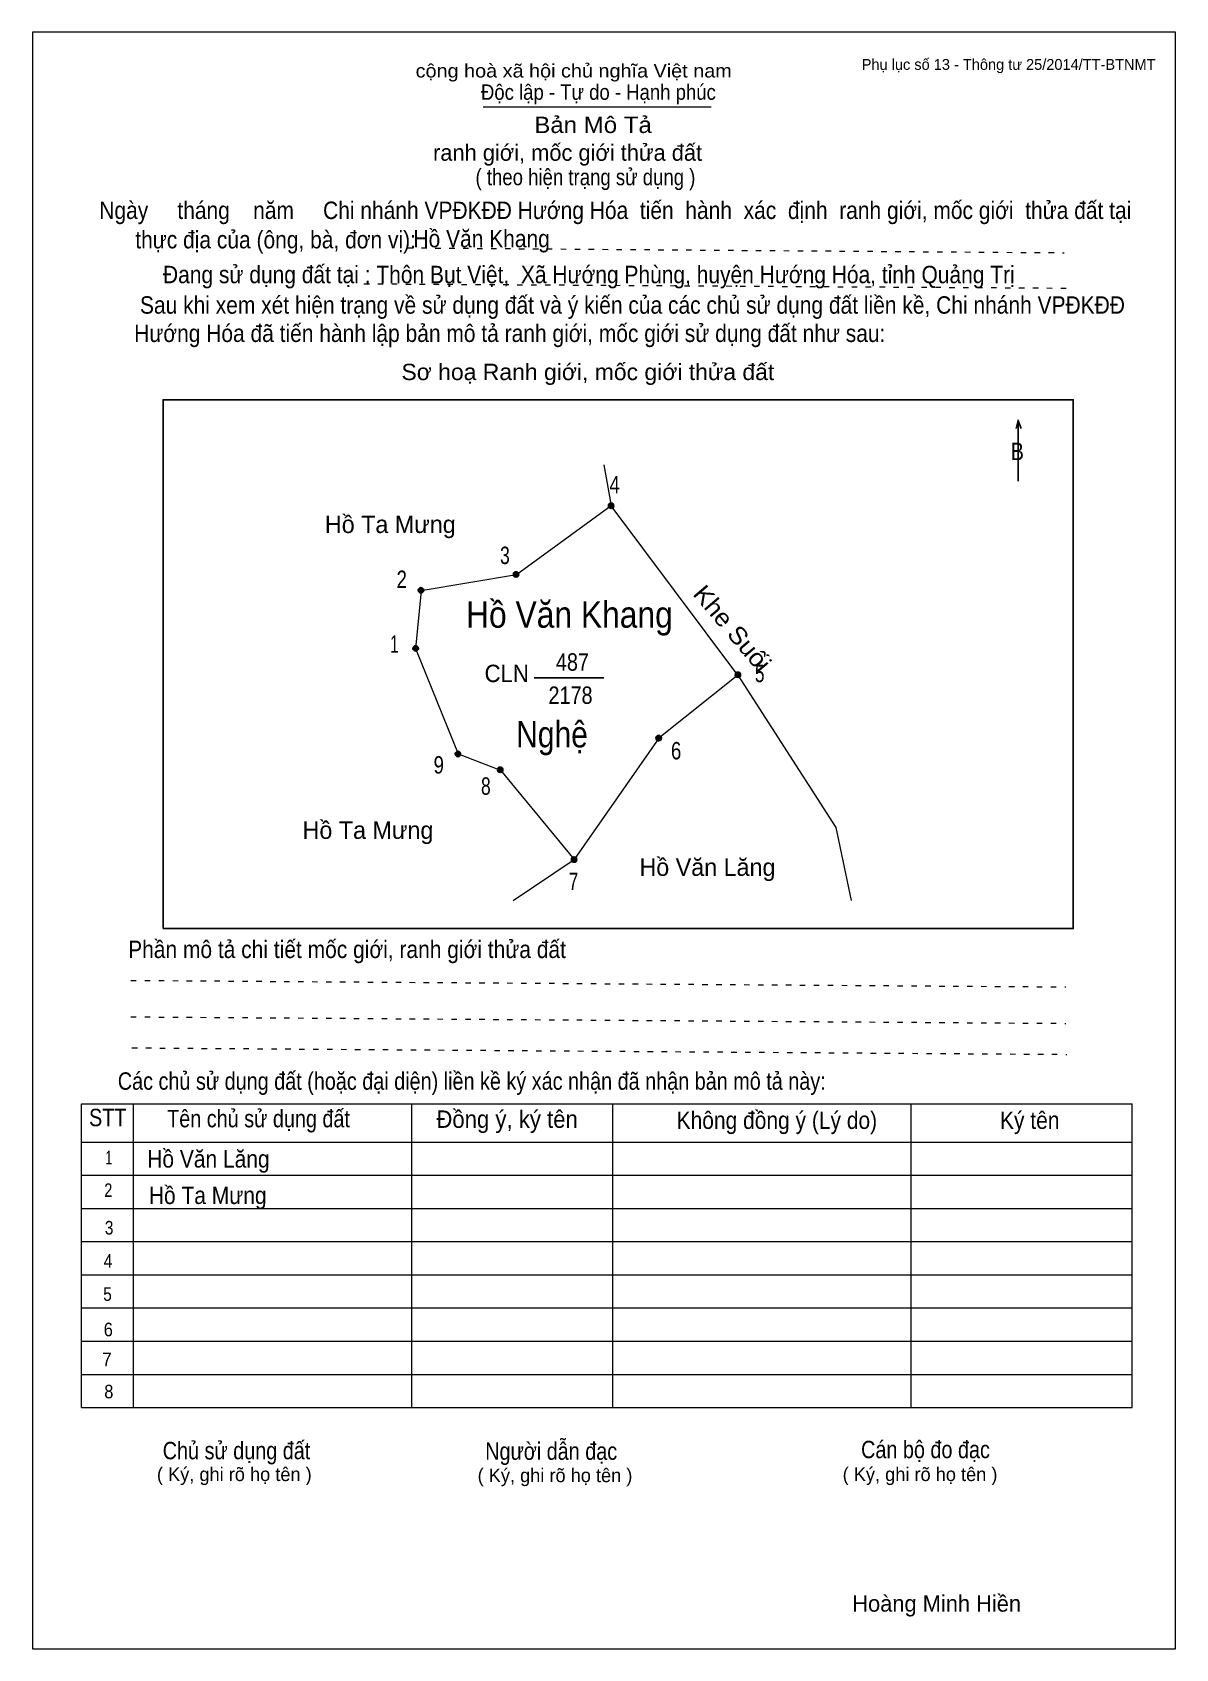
# Model space of a CAD drawing. Header units: centimetres. Extents: x 0 to 21, y 0 to 29.7.
import ezdxf
from ezdxf.enums import TextEntityAlignment as Align

# ---------------------------------------------------------------- set-up
doc = ezdxf.new("R2010")
doc.units = ezdxf.units.CM
doc.header["$LTSCALE"] = 0.13
doc.linetypes.add('DOTTED', pattern=[1.5, 0.3, -1.2])
for name, color, linetype, lineweight in [('1', 7, 'Continuous', 13), ('32', 7, 'Continuous', 25), ('33', 7, 'Continuous', 25), ('6', 7, 'Continuous', 13), ('62', 7, 'Continuous', 13)]:
    doc.layers.add(name, color=color, linetype=linetype, lineweight=lineweight)
for name, color, linetype in [('2', 7, 'Continuous'), ('34', 7, 'Continuous'), ('63', 7, 'Continuous')]:
    doc.layers.add(name, color=color, linetype=linetype)

msp = doc.modelspace()

# ---------------------------------------------------------------- hatches: boundary and pattern name
at = {"layer": '32'}
for points in [[(10.6806, 21, 1), (10.5806, 21, 1)], [(8.9343, 19.7388, 1), (8.8343, 19.7388, 1)], [(7.1881, 19.4478, 1), (7.0881, 19.4478, 1)], [(7.091, 18.3806, 1), (6.991, 18.3806, 1)], [(13.009, 17.8955, 1), (12.909, 17.8955, 1)], [(11.5537, 16.7313, 1), (11.4537, 16.7313, 1)], [(7.8672, 16.4403, 1), (7.7672, 16.4403, 1)], [(8.6433, 16.1493, 1), (8.5433, 16.1493, 1)], [(10.0015, 14.5, 1), (9.9015, 14.5, 1)]]:
    msp.add_hatch(color=256, dxfattribs=at).paths.add_polyline_path(points)

# ---------------------------------------------------------------- linework, layer by layer
at = {"layer": '1'}
msp.add_lwpolyline([(21, 0), (21, 29.7), (0, 29.7), (0, 0)], close=True, dxfattribs=at)
at = {"layer": '32'}
for centre in [(10.6306, 21), (8.8843, 19.7388), (7.1381, 19.4478), (7.041, 18.3806), (12.959, 17.8955), (11.5037, 16.7313), (7.8172, 16.4403), (8.5933, 16.1493), (9.9515, 14.5)]:
    msp.add_circle(centre, 0.05, dxfattribs=at)
at = {"layer": '33'}
msp.add_line((9.22, 17.84), (10.5, 17.84), dxfattribs=at)
at = {"layer": '6'}
for p, q in [((10.5, 21.75), (10.63, 21)), ((12.96, 17.89), (10.63, 21)), ((8.83, 13.75), (9.95, 14.5))]:
    msp.add_line(p, q, dxfattribs=at)
for points in [[(10.63, 21), (8.89, 19.73), (7.14, 19.44), (7.04, 18.38), (7.82, 16.44), (8.6, 16.14), (9.95, 14.5)], [(12.96, 17.89), (11.51, 16.73), (9.95, 14.5)], [(12.96, 17.89), (14.76, 15.09), (15.04, 13.75)]]:
    msp.add_lwpolyline(points, dxfattribs=at)
at = {"layer": '62'}
for p, q in [((8.28, 28.33), (12.47, 28.33)), ((0.9, 10.01), (20.2, 10.01)), ((0.9, 4.43), (0.9, 10.01)), ((1.86, 4.43), (1.86, 10.01)), ((6.97, 4.43), (6.97, 9.99)), ((10.66, 4.43), (10.66, 9.99)), ((16.14, 4.43), (16.14, 10.01)), ((20.2, 4.43), (20.2, 10.01)), ((0.9, 9.31), (20.2, 9.31)), ((0.9, 8.7), (20.2, 8.7)), ((0.9, 8.09), (20.2, 8.09)), ((0.9, 7.48), (20.2, 7.48)), ((0.9, 6.87), (20.2, 6.87)), ((0.9, 6.26), (20.2, 6.26)), ((0.9, 5.65), (20.2, 5.65)), ((0.9, 5.04), (20.2, 5.04)), ((0.9, 4.43), (20.2, 4.43))]:
    msp.add_line(p, q, dxfattribs=at)
at = {"layer": '62', "linetype": 'DOTTED'}
for p, q in [((6.89, 25.74), (18.95, 25.65)), ((6.09, 25.08), (19.04, 25)), ((1.81, 12.28), (18.98, 12.16)), ((1.81, 11.61), (18.98, 11.49)), ((1.83, 11.04), (19, 10.92))]:
    msp.add_line(p, q, dxfattribs=at)
at = {"layer": '62', "lineweight": 25}
for p, q in [((18.11, 22.58), (18.11, 21.45)), ((18.11, 22.57), (18.07, 22.42)), ((18.11, 22.57), (18.16, 22.42))]:
    msp.add_line(p, q, dxfattribs=at)
msp.add_lwpolyline([(2.4, 13.23), (19.12, 13.23), (19.12, 22.95), (2.4, 22.95)], close=True, dxfattribs=at)

# ---------------------------------------------------------------- texts
at = {"layer": '2'}
for s, width, p in [('Hồ Văn Khang', 0.9, (9.865, 18.76)), ('Nghệ', 0.85, (9.545, 16.56))]:
    msp.add_text(s, height=0.485, dxfattribs=dict(at, width=width)).set_placement(p, align=Align.CENTER)
at = {"layer": '32'}
for s, width, p in [('4', 0.8, (10.695, 21.23)), ('3', 0.75, (8.68, 19.93)), ('2', 0.8, (6.785, 19.49)), ('1', 0.65, (6.65, 18.3)), ('5', 0.75, (13.36, 17.76)), ('6', 0.8, (11.825, 16.34)), ('9', 0.8, (7.465, 16.08)), ('8', 0.75, (8.33, 15.69)), ('7', 0.75, (9.94, 13.94))]:
    msp.add_text(s, height=0.32, dxfattribs=dict(at, width=width)).set_placement(p, align=Align.CENTER)
at = {"layer": '33'}
for s, p in [('Hồ Ta Mưng', (6.575, 20.5)), ('Hồ Ta Mưng', (6.165, 14.88)), ('Hồ Văn Lăng', (12.4, 14.2))]:
    msp.add_text(s, height=0.32, dxfattribs=at).set_placement(p, align=Align.CENTER)
at = {"layer": '33', "width": 1.1}
msp.add_text('Khe Suối', height=0.32, rotation=310.33, dxfattribs=at).set_placement((12.7337, 18.6435), align=Align.CENTER)
at = {"layer": '33', "width": 0.85}
for s, p in [('487', (9.92, 17.97)), ('2178', (9.885, 17.36))]:
    msp.add_text(s, height=0.32, dxfattribs=at).set_placement(p, align=Align.CENTER)
at = {"layer": '33', "width": 0.95}
msp.add_text('CLN', height=0.32, dxfattribs=at).set_placement((9.12, 17.76), align=Align.RIGHT)
at = {"layer": '34', "width": 0.9}
for s, p in [('Hồ Văn Khang', (7, 25.75)), ('Hồ Văn Lăng', (2.11, 8.84)), ('Hồ Ta Mưng', (2.14, 8.17))]:
    msp.add_text(s, height=0.32, dxfattribs=at).set_placement(p)
at = {"layer": '62'}
for s, height, width, p in [('cộng hoà xã hội chủ nghĩa Việt nam', 0.2474, 1.1, (7.04, 28.87)), ('Độc lập - Tự do - Hạnh phúc', 0.2828, 0.9, (8.24, 28.46)), ('Bản Mô Tả', 0.3, 1.1, (9.22, 27.85)), ('( theo hiện trạng sử dụng )', 0.3, 0.85, (8.14, 26.89)), ('Ngày     tháng    năm     Chi nhánh VPĐKĐĐ Hướng Hóa  tiến  hành  xác  định  ranh giới, mốc giới  thửa đất tại ', 0.32, 0.9, (1.23, 26.27)), ('thực địa của (ông, bà, đơn vị): ', 0.32, 0.9, (1.89, 25.73)), ('Đang sử dụng đất tại : Thôn Bụt Việt,  Xã Hướng Phùng, huyện Hướng Hóa, tỉnh Quảng Trị', 0.32, 0.9, (2.4, 25.09)), (' Sau khi xem xét hiện trạng về sử dụng đất và ý kiến của các chủ sử dụng đất liền kề, Chi nhánh VPĐKĐĐ ', 0.32, 0.9, (1.87, 24.53)), ('Hướng Hóa đã tiến hành lập bản mô tả ranh giới, mốc giới sử dụng đất như sau:', 0.32, 0.9, (1.87, 24.01)), ('Sơ hoạ Ranh giới, mốc giới thửa đất', 0.3, 1.05, (6.78, 23.31)), ('B', 0.32, 0.85, (17.97, 21.84)), ('Phần mô tả chi tiết mốc giới, ranh giới thửa đất ', 0.32, 0.9, (1.76, 12.69)), ('Các chủ sử dụng đất (hoặc đại diện) liền kề ký xác nhận đã nhận bản mô tả này:', 0.32, 0.85, (1.57, 10.27))]:
    msp.add_text(s, height=height, dxfattribs=dict(at, width=width)).set_placement(p)
msp.add_text('ranh giới, mốc giới thửa đất', height=0.3, dxfattribs=at).set_placement((7.36, 27.34))
for s, height, width, p in [('STT', 0.32, 0.85, (1.385, 9.6)), ('Tên chủ sử dụng đất', 0.32, 0.85, (4.155, 9.58)), ('Đồng ý, ký tên', 0.32, 0.95, (8.72, 9.57)), ('Không đồng ý (Lý do)', 0.32, 0.9, (13.675, 9.55)), ('Ký tên', 0.32, 0.9, (18.32, 9.55)), ('1', 0.25, 0.7, (1.405, 8.9)), ('2', 0.25, 0.8, (1.395, 8.3)), ('3', 0.25, 0.85, (1.41, 7.61)), ('4', 0.25, 0.85, (1.39, 7)), ('5', 0.25, 0.85, (1.38, 6.39)), ('6', 0.25, 0.9, (1.395, 5.74)), ('7', 0.25, 0.95, (1.37, 5.19)), ('8', 0.25, 0.9, (1.405, 4.6)), ('Người dẫn đạc', 0.32, 0.85, (9.53, 3.47)), ('Chủ sử dụng đất', 0.32, 0.85, (3.75, 3.48)), ('Cán bộ đo đạc', 0.32, 0.85, (16.405, 3.5))]:
    msp.add_text(s, height=height, dxfattribs=dict(at, width=width)).set_placement(p, align=Align.CENTER)
for p in [(3.71, 3.08), (9.6, 3.06), (16.305, 3.08)]:
    msp.add_text('( Ký, ghi rõ họ tên )', height=0.25, dxfattribs=at).set_placement(p, align=Align.CENTER)
at = {"layer": '63'}
msp.add_text('Phụ lục số 13 - Thông tư 25/2014/TT-BTNMT', height=0.2, dxfattribs=at).set_placement((20.63, 29.01), align=Align.RIGHT)
msp.add_text('Hoàng Minh Hiền', height=0.3, dxfattribs=at).set_placement((16.61, 0.68), align=Align.CENTER)

doc.saveas('drawing.dxf')
